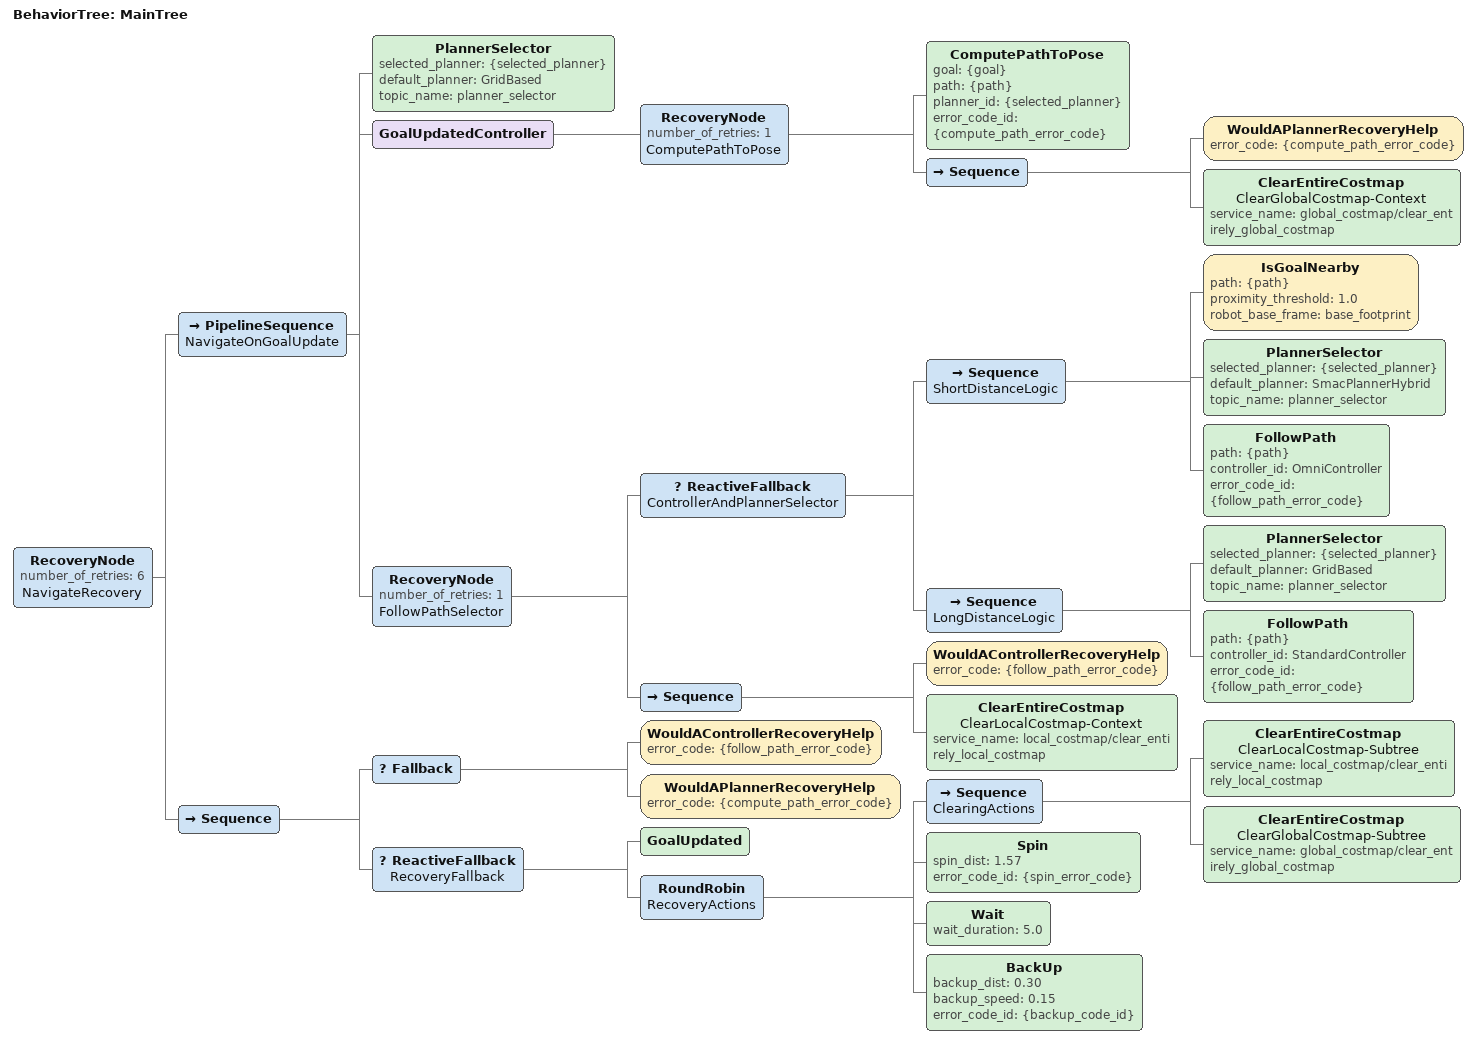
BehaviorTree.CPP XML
<root BTCPP_format="4" main_tree_to_execute="MainTree">
  <BehaviorTree ID="MainTree">

    <!-- Main recovery wrapper -->
    <RecoveryNode number_of_retries="6" name="NavigateRecovery">

      <!-- Replan only when goal is updated -->
      <PipelineSequence name="NavigateOnGoalUpdate">

        <!-- Default planner for far paths -->
        <PlannerSelector selected_planner="{selected_planner}" default_planner="GridBased" topic_name="planner_selector"/>

        <!-- Only compute path when the goal changes -->
        <GoalUpdatedController>
          <RecoveryNode number_of_retries="1" name="ComputePathToPose">
            <ComputePathToPose goal="{goal}" path="{path}" planner_id="{selected_planner}" error_code_id="{compute_path_error_code}"/>
            <Sequence>
              <WouldAPlannerRecoveryHelp error_code="{compute_path_error_code}"/>
              <ClearEntireCostmap name="ClearGlobalCostmap-Context" service_name="global_costmap/clear_entirely_global_costmap"/>
            </Sequence>
          </RecoveryNode>
        </GoalUpdatedController>

        <!-- Follow path with controller + planner switching and hysteresis -->
        <RecoveryNode number_of_retries="1" name="FollowPathSelector">
          <ReactiveFallback name="ControllerAndPlannerSelector">

            <!-- Short path → OmniController (MPPI) + SmacPlannerHybrid -->
            <Sequence name="ShortDistanceLogic">
              <IsGoalNearby path="{path}" proximity_threshold="1.0" robot_base_frame="base_footprint"/>
              <PlannerSelector selected_planner="{selected_planner}" default_planner="SmacPlannerHybrid" topic_name="planner_selector"/>
              <FollowPath path="{path}" controller_id="OmniController" error_code_id="{follow_path_error_code}"/>
            </Sequence>

            <!-- Long path → FollowPath (RPP) + GridBased -->
            <Sequence name="LongDistanceLogic">
              <PlannerSelector selected_planner="{selected_planner}" default_planner="GridBased" topic_name="planner_selector"/>
              <FollowPath path="{path}" controller_id="StandardController" error_code_id="{follow_path_error_code}"/>
            </Sequence>

          </ReactiveFallback>

          <!-- Local controller recovery -->
          <Sequence>
            <WouldAControllerRecoveryHelp error_code="{follow_path_error_code}"/>
            <ClearEntireCostmap name="ClearLocalCostmap-Context" service_name="local_costmap/clear_entirely_local_costmap"/>
          </Sequence>

        </RecoveryNode>

      </PipelineSequence>

      <!-- Global recovery fallback -->
      <Sequence>
        <Fallback>
          <WouldAControllerRecoveryHelp error_code="{follow_path_error_code}"/>
          <WouldAPlannerRecoveryHelp error_code="{compute_path_error_code}"/>
        </Fallback>
        <ReactiveFallback name="RecoveryFallback">
          <GoalUpdated/>
          <RoundRobin name="RecoveryActions">
            <Sequence name="ClearingActions">
              <ClearEntireCostmap name="ClearLocalCostmap-Subtree" service_name="local_costmap/clear_entirely_local_costmap"/>
              <ClearEntireCostmap name="ClearGlobalCostmap-Subtree" service_name="global_costmap/clear_entirely_global_costmap"/>
            </Sequence>
            <Spin spin_dist="1.57" error_code_id="{spin_error_code}"/>
            <Wait wait_duration="5.0"/>
            <BackUp backup_dist="0.30" backup_speed="0.15" error_code_id="{backup_code_id}"/>
          </RoundRobin>
        </ReactiveFallback>
      </Sequence>

    </RecoveryNode>

  </BehaviorTree>
</root>
